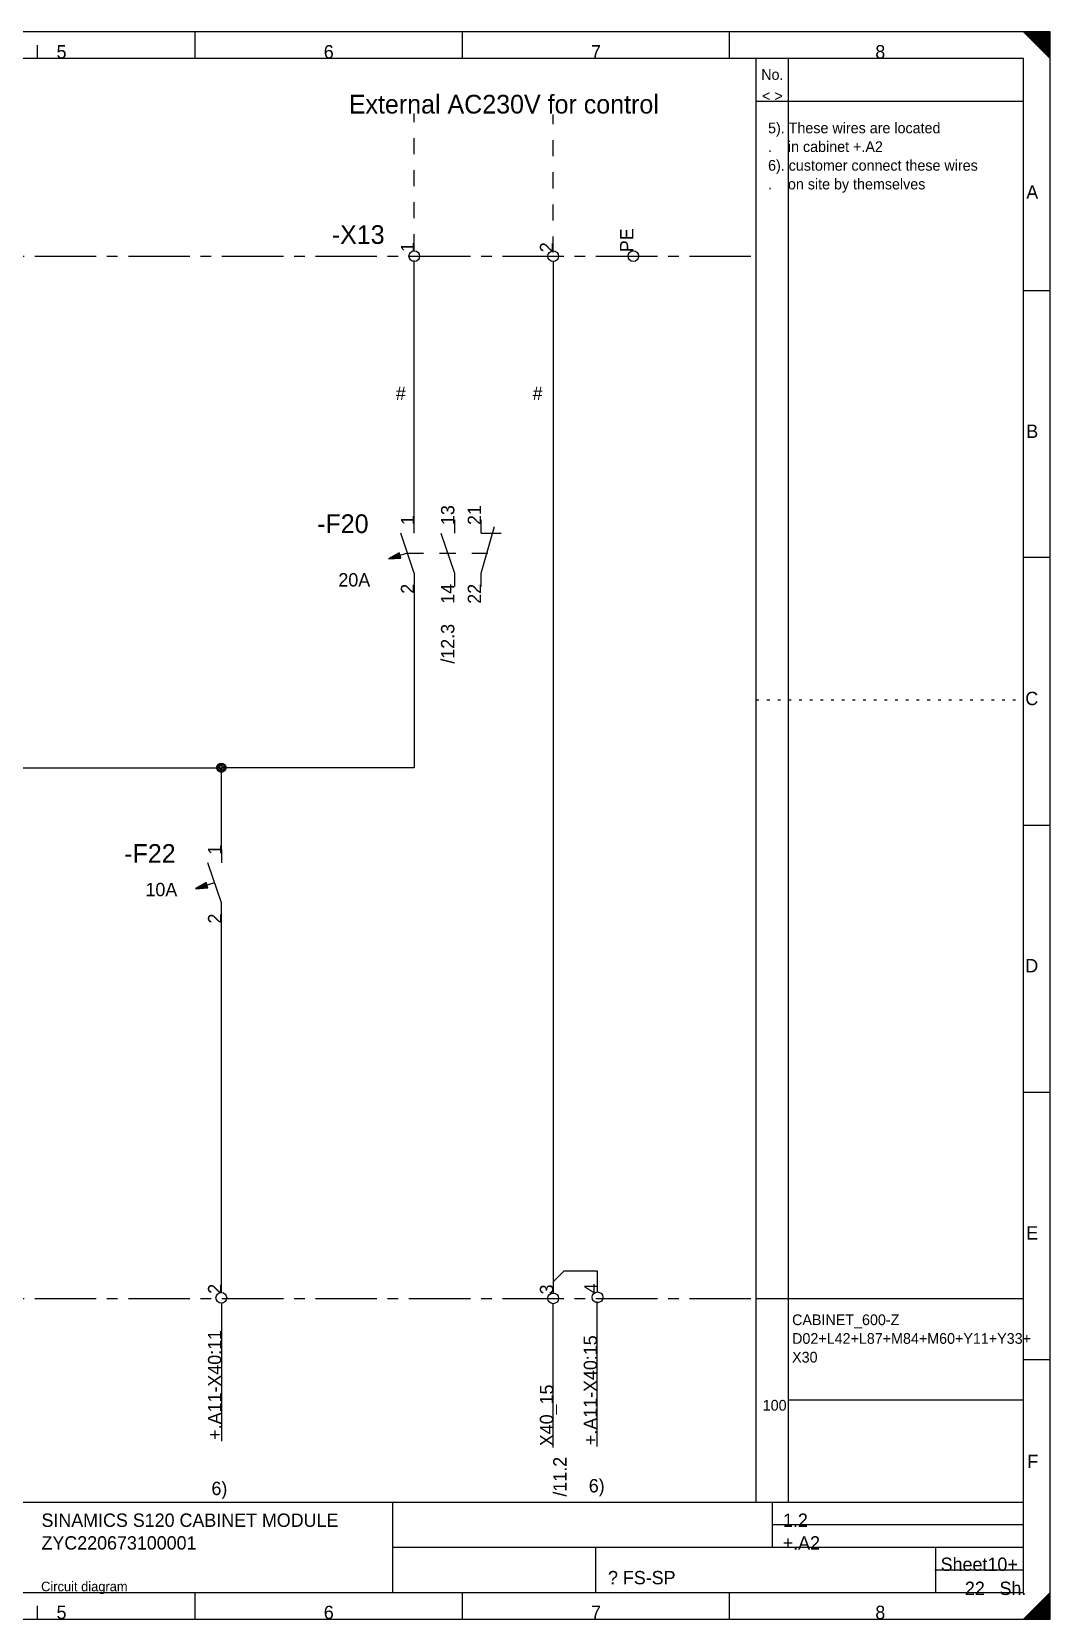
# Model space of a CAD drawing. Extents: x 0 to 420, y 0 to 297.
# Drawn here: x 229.4 to 420, y 0 to 297 of the extents above; entities that cross this region are included whole.
import ezdxf
from ezdxf.enums import TextEntityAlignment as Align

# ---------------------------------------------------------------- set-up
doc = ezdxf.new("R2010")
doc.units = 0
doc.header["$MEASUREMENT"] = 0
for name, pattern in [('LTY1', [0]), ('LTY2', [2, 0.5, -1.5]), ('LTY4', [6, 3, -3]), ('LTY6', [17.5, 11.5, -2, 2, -2])]:
    doc.linetypes.add(name, pattern=pattern)
for name, color, linetype in [('GRAFIK', 7, 'LTY1'), ('PEN1', 7, 'LTY1'), ('PEN2', 7, 'LTY1'), ('PEN4', 7, 'LTY1'), ('PEN5', 7, 'LTY1'), ('PEN6', 7, 'LTY1'), ('SF', 7, 'LTY1'), ('SYMBOL', 7, 'LTY1')]:
    doc.layers.add(name, color=color, linetype=linetype)
doc.styles.add('NORMSCHRIFT', font='normwin')

# ---------------------------------------------------------------- blocks, each defined once
blk = doc.blocks.new('CD_FORM_AUD3')
at = {"layer": 'PEN1', "linetype": 'LTY1'}
for p, q in [((420, 297), (0, 297)), ((230.5, 292), (230.5, 294.5)), ((420, 297), (415, 297)), ((415, 297), (420, 292)), ((415, 297), (420, 297)), ((415.05, 296.95), (420, 296.95)), ((415.1, 296.9), (420, 296.9)), ((415.15, 296.85), (420, 296.85)), ((415.2, 296.8), (420, 296.8)), ((415.25, 296.75), (420, 296.75)), ((415.3, 296.7), (420, 296.7)), ((415.35, 296.65), (420, 296.65)), ((415.4, 296.6), (420, 296.6)), ((415.45, 296.55), (420, 296.55)), ((415.5, 296.5), (420, 296.5)), ((415.55, 296.45), (420, 296.45)), ((415.6, 296.4), (420, 296.4)), ((415.65, 296.35), (420, 296.35)), ((415.7, 296.3), (420, 296.3)), ((415.75, 296.25), (420, 296.25)), ((415.8, 296.2), (420, 296.2)), ((415.85, 296.15), (420, 296.15)), ((415.9, 296.1), (420, 296.1)), ((415.95, 296.05), (420, 296.05)), ((416, 296), (420, 296)), ((416.05, 295.95), (420, 295.95)), ((416.1, 295.9), (420, 295.9)), ((416.15, 295.85), (420, 295.85)), ((416.2, 295.8), (420, 295.8)), ((416.25, 295.75), (420, 295.75)), ((416.3, 295.7), (420, 295.7)), ((416.35, 295.65), (420, 295.65)), ((416.4, 295.6), (420, 295.6)), ((416.45, 295.55), (420, 295.55)), ((416.5, 295.5), (420, 295.5)), ((416.55, 295.45), (420, 295.45)), ((416.6, 295.4), (420, 295.4)), ((416.65, 295.35), (420, 295.35)), ((416.7, 295.3), (420, 295.3)), ((416.75, 295.25), (420, 295.25)), ((416.8, 295.2), (420, 295.2)), ((416.85, 295.15), (420, 295.15)), ((416.9, 295.1), (420, 295.1)), ((416.95, 295.05), (420, 295.05)), ((417, 295), (420, 295)), ((417.05, 294.95), (420, 294.95)), ((417.1, 294.9), (420, 294.9)), ((417.15, 294.85), (420, 294.85)), ((417.2, 294.8), (420, 294.8)), ((417.25, 294.75), (420, 294.75)), ((417.3, 294.7), (420, 294.7)), ((417.35, 294.65), (420, 294.65)), ((417.4, 294.6), (420, 294.6)), ((417.45, 294.55), (420, 294.55)), ((417.5, 294.5), (420, 294.5)), ((417.55, 294.45), (420, 294.45)), ((417.6, 294.4), (420, 294.4)), ((417.65, 294.35), (420, 294.35)), ((417.7, 294.3), (420, 294.3)), ((417.75, 294.25), (420, 294.25)), ((417.8, 294.2), (420, 294.2)), ((417.85, 294.15), (420, 294.15)), ((417.9, 294.1), (420, 294.1)), ((420, 0), (420, 297)), ((420, 292), (420, 297)), ((417.95, 294.05), (420, 294.05)), ((418, 294), (420, 294)), ((418.05, 293.95), (420, 293.95)), ((418.1, 293.9), (420, 293.9)), ((418.15, 293.85), (420, 293.85)), ((418.2, 293.8), (420, 293.8)), ((418.25, 293.75), (420, 293.75)), ((418.3, 293.7), (420, 293.7)), ((418.35, 293.65), (420, 293.65)), ((418.4, 293.6), (420, 293.6)), ((418.45, 293.55), (420, 293.55)), ((418.5, 293.5), (420, 293.5)), ((418.55, 293.45), (420, 293.45)), ((418.6, 293.4), (420, 293.4)), ((418.65, 293.35), (420, 293.35)), ((418.7, 293.3), (420, 293.3)), ((418.75, 293.25), (420, 293.25)), ((418.8, 293.2), (420, 293.2)), ((418.85, 293.15), (420, 293.15)), ((418.9, 293.1), (420, 293.1)), ((418.95, 293.05), (420, 293.05)), ((419, 293), (420, 293)), ((419.05, 292.95), (420, 292.95)), ((419.1, 292.9), (420, 292.9)), ((419.15, 292.85), (420, 292.85)), ((419.2, 292.8), (420, 292.8)), ((419.25, 292.75), (420, 292.75)), ((419.3, 292.7), (420, 292.7)), ((419.35, 292.65), (420, 292.65)), ((419.4, 292.6), (420, 292.6)), ((419.45, 292.55), (420, 292.55)), ((419.5, 292.5), (420, 292.5)), ((419.55, 292.45), (420, 292.45)), ((419.6, 292.4), (420, 292.4)), ((419.65, 292.35), (420, 292.35)), ((419.7, 292.3), (420, 292.3)), ((419.75, 292.25), (420, 292.25)), ((419.8, 292.2), (420, 292.2)), ((419.85, 292.15), (420, 292.15)), ((419.9, 292.1), (420, 292.1)), ((419.95, 292.05), (420, 292.05)), ((420, 5), (415, 0)), ((418, 3), (420, 3)), ((418.05, 3.05), (420, 3.05)), ((418.1, 3.1), (420, 3.1)), ((418.15, 3.15), (420, 3.15)), ((418.2, 3.2), (420, 3.2)), ((418.25, 3.25), (420, 3.25)), ((418.3, 3.3), (420, 3.3)), ((418.35, 3.35), (420, 3.35)), ((418.4, 3.4), (420, 3.4)), ((418.45, 3.45), (420, 3.45)), ((418.5, 3.5), (420, 3.5)), ((418.55, 3.55), (420, 3.55)), ((418.6, 3.6), (420, 3.6)), ((418.65, 3.65), (420, 3.65)), ((418.7, 3.7), (420, 3.7)), ((418.75, 3.75), (420, 3.75)), ((418.8, 3.8), (420, 3.8)), ((418.85, 3.85), (420, 3.85)), ((418.9, 3.9), (420, 3.9)), ((418.95, 3.95), (420, 3.95)), ((419, 4), (420, 4)), ((419.05, 4.05), (420, 4.05)), ((419.1, 4.1), (420, 4.1)), ((419.15, 4.15), (420, 4.15)), ((419.2, 4.2), (420, 4.2)), ((419.25, 4.25), (420, 4.25)), ((419.3, 4.3), (420, 4.3)), ((419.35, 4.35), (420, 4.35)), ((419.4, 4.4), (420, 4.4)), ((419.45, 4.45), (420, 4.45)), ((419.5, 4.5), (420, 4.5)), ((419.55, 4.55), (420, 4.55)), ((419.6, 4.6), (420, 4.6)), ((419.65, 4.65), (420, 4.65)), ((419.7, 4.7), (420, 4.7)), ((419.75, 4.75), (420, 4.75)), ((419.8, 4.8), (420, 4.8)), ((419.85, 4.85), (420, 4.85)), ((419.9, 4.9), (420, 4.9)), ((419.95, 4.95), (420, 4.95)), ((420, 0), (420, 5)), ((0, 0), (420, 0)), ((230.5, 0), (230.5, 2.5)), ((415, 0), (420, 0)), ((415.05, 0.05), (420, 0.05)), ((415.1, 0.1), (420, 0.1)), ((415.15, 0.15), (420, 0.15)), ((415.2, 0.2), (420, 0.2)), ((415.25, 0.25), (420, 0.25)), ((415.3, 0.3), (420, 0.3)), ((415.35, 0.35), (420, 0.35)), ((415.4, 0.4), (420, 0.4)), ((415.45, 0.45), (420, 0.45)), ((415.5, 0.5), (420, 0.5)), ((415.55, 0.55), (420, 0.55)), ((415.6, 0.6), (420, 0.6)), ((415.65, 0.65), (420, 0.65)), ((415.7, 0.7), (420, 0.7)), ((415.75, 0.75), (420, 0.75)), ((415.8, 0.8), (420, 0.8)), ((415.85, 0.85), (420, 0.85)), ((415.9, 0.9), (420, 0.9)), ((415.95, 0.95), (420, 0.95)), ((416, 1), (420, 1)), ((416.05, 1.05), (420, 1.05)), ((416.1, 1.1), (420, 1.1)), ((416.15, 1.15), (420, 1.15)), ((416.2, 1.2), (420, 1.2)), ((416.25, 1.25), (420, 1.25)), ((416.3, 1.3), (420, 1.3)), ((416.35, 1.35), (420, 1.35)), ((416.4, 1.4), (420, 1.4)), ((416.45, 1.45), (420, 1.45)), ((416.5, 1.5), (420, 1.5)), ((416.55, 1.55), (420, 1.55)), ((416.6, 1.6), (420, 1.6)), ((416.65, 1.65), (420, 1.65)), ((416.7, 1.7), (420, 1.7)), ((416.75, 1.75), (420, 1.75)), ((416.8, 1.8), (420, 1.8)), ((416.85, 1.85), (420, 1.85)), ((416.9, 1.9), (420, 1.9)), ((416.95, 1.95), (420, 1.95)), ((417, 2), (420, 2)), ((417.05, 2.05), (420, 2.05)), ((417.1, 2.1), (420, 2.1)), ((417.15, 2.15), (420, 2.15)), ((417.2, 2.2), (420, 2.2)), ((417.25, 2.25), (420, 2.25)), ((417.3, 2.3), (420, 2.3)), ((417.35, 2.35), (420, 2.35)), ((417.4, 2.4), (420, 2.4)), ((417.45, 2.45), (420, 2.45)), ((417.5, 2.5), (420, 2.5)), ((417.55, 2.55), (420, 2.55)), ((417.6, 2.6), (420, 2.6)), ((417.65, 2.65), (420, 2.65)), ((417.7, 2.7), (420, 2.7)), ((417.75, 2.75), (420, 2.75)), ((417.8, 2.8), (420, 2.8)), ((417.85, 2.85), (420, 2.85)), ((417.9, 2.9), (420, 2.9)), ((417.95, 2.95), (420, 2.95))]:
    blk.add_line(p, q, dxfattribs=at)
at = {"layer": 'PEN5', "linetype": 'LTY1'}
for p, q in [((415, 292), (5, 292)), ((415, 5), (415, 292)), ((5, 21.9), (415, 21.9)), ((5, 5), (415, 5))]:
    blk.add_line(p, q, dxfattribs=at)
at = {"layer": 'PEN6', "linetype": 'LTY1'}
for p, q in [((260, 292), (260, 297)), ((310, 292), (310, 297)), ((360, 292), (360, 297)), ((420, 248.5), (415, 248.5)), ((420, 198.6), (415, 198.6)), ((420, 148.5), (415, 148.5)), ((420, 98.5), (415, 98.5)), ((420, 48.5), (415, 48.5)), ((296.9, 21.9), (296.9, 5)), ((367.95, 21.9), (367.95, 13.45)), ((367.95, 17.68), (415, 17.68)), ((296.9, 13.45), (415, 13.45)), ((334.95, 5), (334.95, 13.45)), ((398.5, 13.5), (398.5, 5)), ((398.43, 9.2), (415, 9.2)), ((260, 0), (260, 5)), ((310, 0), (310, 5)), ((360, 0), (360, 5))]:
    blk.add_line(p, q, dxfattribs=at)
at = {"layer": 'PEN2', "style": 'NORMSCHRIFT'}
for s, p in [('5', (235, 292)), ('6', (285, 292)), ('7', (335, 292)), ('8', (388.2, 292)), ('5', (235, 0)), ('6', (285, 0)), ('7', (335, 0)), ('8', (388.2, 0))]:
    blk.add_text(s, height=2.5, dxfattribs=at).set_placement(p, align=Align.CENTER)
for s, p in [('A', (417.75, 265.75)), ('B', (417.75, 221)), ('C', (417.75, 171)), ('D', (417.75, 121)), ('E', (417.75, 71)), ('F', (417.75, 28.25))]:
    blk.add_text(s, height=2.5, dxfattribs=at).set_placement(p, align=Align.RIGHT)
for s, p in [('Sheet', (399.5, 9)), ('Sh.', (410.5, 4.5))]:
    blk.add_text(s, height=2.5, dxfattribs=at).set_placement(p)
at = {"layer": 'PEN2', "style": 'NORMSCHRIFT', "flags": 8}
blk.add_attdef('CODE_178', (10.5, 198.25), '', height=2.5, rotation=90, dxfattribs=at)
for tag, p in [('CODE_520', (6.5, 17.25)), ('CODE_521', (21.25, 17.25)), ('CODE_522', (44.25, 17.25)), ('CODE_523', (57.5, 17.25)), ('CODE_170', (77.5, 17.25)), ('CODE_67', (106.75, 17.25)), ('CODE_66', (231.25, 17.25)), ('CODE_505', (299.25, 17.2)), ('CODE_1003', (370, 17.25)), ('CODE_1003', (398.15, 17.2)), ('CODE_524', (6.5, 13)), ('CODE_525', (21.25, 13)), ('CODE_526', (44.25, 13)), ('CODE_527', (57.5, 13)), ('CODE_171', (77.5, 13)), ('CODE_175', (106.75, 13)), ('CODE_65', (231.25, 13)), ('CODE_506', (299.25, 13.2)), ('CODE_1003', (369.95, 13)), ('CODE_528', (6.5, 9)), ('CODE_529', (21.25, 9)), ('CODE_530', (44.25, 9)), ('CODE_531', (57.5, 9)), ('CODE_172', (77.5, 9)), ('CODE_176', (106.75, 9)), ('CODE_166', (231.25, 9)), ('CODE_532', (297.75, 8.5)), ('CODE_534', (307.75, 8.5)), ('CODE_536', (321.75, 8.5)), ('CODE_68', (337.25, 6.5)), ('CODE_62', (408.25, 9)), ('CODE_70', (408.25, 9)), ('CODE_173', (77.5, 4.5)), ('CODE_73', (104.5, 4.5)), ('CODE_533', (297.75, 4.5)), ('CODE_535', (307.75, 4.5)), ('CODE_537', (321.75, 4.5))]:
    blk.add_attdef(tag, p, '', height=2.5, dxfattribs=at)
for tag, p in [('CODE_554', (362.8, 17.2)), ('CODE_507', (316, 6.5))]:
    blk.add_attdef(tag, text='', height=2.5, dxfattribs=at).set_placement(p, align=Align.CENTER)
for tag, p in [('CODE_1003', (396.75, 17.2)), ('CODE_1003', (396.75, 13)), ('CODE_512', (294.25, 6.7)), ('CODE_71', (407.75, 4.5))]:
    blk.add_attdef(tag, text='', height=2.5, dxfattribs=at).set_placement(p, align=Align.RIGHT)
at = {"layer": 'PEN4', "style": 'NORMSCHRIFT', "flags": 8}
for tag, p, height in [('CODE_400', (367.2, 278), 2), ('CODE_401', (367.2, 274.5), 2), ('CODE_402', (367.2, 271), 2), ('CODE_403', (367.2, 267.5), 2), ('CODE_404', (367.2, 264), 2), ('CODE_405', (367.2, 260.5), 2), ('CODE_406', (367.2, 257), 2), ('CODE_407', (367.2, 253.5), 2), ('CODE_408', (367.2, 250), 2), ('CODE_409', (367.2, 246.5), 2), ('CODE_410', (367.2, 243), 2), ('CODE_411', (367.2, 239.5), 2), ('CODE_412', (367.2, 236), 2), ('CODE_413', (367.2, 232.5), 2), ('CODE_414', (367.2, 229), 2), ('CODE_415', (367.2, 225.5), 2), ('CODE_416', (367.2, 222), 2), ('CODE_417', (367.2, 218.5), 2), ('CODE_418', (367.2, 215), 2), ('CODE_419', (367.2, 211.5), 2), ('CODE_420', (367.2, 208), 2), ('CODE_421', (367.2, 204.5), 2), ('CODE_422', (367.2, 201), 2), ('CODE_423', (367.2, 197.5), 2), ('CODE_424', (367.2, 194), 2), ('CODE_425', (367.2, 190.5), 2), ('CODE_426', (367.2, 187), 2), ('CODE_427', (367.2, 183.5), 2), ('CODE_428', (367.2, 180), 2), ('CODE_429', (367.2, 176.5), 2), ('CODE_430', (367.7, 165), 2), ('CODE_431', (367.7, 161.5), 2), ('CODE_432', (367.7, 158), 2), ('CODE_433', (367.7, 154.5), 2), ('CODE_434', (367.7, 151), 2), ('CODE_435', (367.7, 147.5), 2), ('CODE_436', (367.7, 144), 2), ('CODE_437', (367.7, 140.5), 2), ('CODE_438', (367.7, 137), 2), ('CODE_439', (367.7, 133.5), 2), ('CODE_440', (367.7, 130), 2), ('CODE_441', (367.7, 126.5), 2), ('CODE_442', (367.7, 123), 2), ('CODE_443', (367.7, 119.5), 2), ('CODE_444', (367.7, 116), 2), ('CODE_445', (367.7, 112.5), 2), ('CODE_446', (367.7, 109), 2), ('CODE_447', (367.7, 105.5), 2), ('CODE_448', (367.7, 102), 2), ('CODE_449', (367.7, 98.5), 2), ('CODE_450', (367.7, 95), 2), ('CODE_451', (367.7, 91.5), 2), ('CODE_452', (367.7, 88), 2), ('CODE_453', (367.7, 84.5), 2), ('CODE_454', (367.7, 81), 2), ('CODE_455', (367.7, 77.5), 2), ('CODE_456', (367.7, 74), 2), ('CODE_457', (367.7, 70.5), 2), ('CODE_458', (367.7, 67), 2), ('CODE_459', (367.7, 63.5), 2), ('CODE_460', (371.7, 55), 2), ('CODE_461', (371.7, 51.5), 2), ('CODE_462', (371.7, 48), 2), ('CODE_463', (371.7, 44.5), 2), ('CODE_464', (371.7, 41), 2), ('CODE_465', (371.7, 36.5), 2), ('CODE_466', (371.7, 33), 2), ('CODE_467', (371.7, 29.5), 2), ('CODE_468', (371.7, 26), 2), ('CODE_469', (371.7, 22.5), 2), ('CODE_76', (231.18, 5.2), 1.8), ('CODE_180', (262.68, 5.2), 1.8)]:
    blk.add_attdef(tag, p, '', height=height, dxfattribs=at)
for tag, p in [('CODE_189', (12, 43.67)), ('CODE_179', (8.5, 34.67)), ('CODE_2407', (15.5, 23.18)), ('CODE_64', (19, 23.68)), ('CODE_60', (19, 23.68)), ('CODE_63', (19, 23.68)), ('CODE_61', (19, 23.68)), ('CODE_57', (19, 23.68))]:
    blk.add_attdef(tag, p, '', height=1.8, rotation=90, dxfattribs=at)
for tag in ['CODE_190', 'CODE_372', 'CODE_373', 'CODE_39']:
    blk.add_attdef(tag, text='', height=2, dxfattribs=at).set_placement((364.4, 22.5), align=Align.RIGHT)
for tag, p in [('CODE_508', (206.5, 12)), ('CODE_509', (206.5, 9.5))]:
    blk.add_attdef(tag, text='', height=1.8, dxfattribs=at).set_placement(p, align=Align.CENTER)
blk = doc.blocks.new('FBAUD-RSP')
at = {"layer": 'PEN5', "linetype": 'LTY1'}
for p, q in [((360, 16.9), (360, 287)), ((360, 55), (410, 55))]:
    blk.add_line(p, q, dxfattribs=at)
at = {"layer": 'PEN6', "linetype": 'LTY1'}
for p, q in [((366, 16.9), (366, 287)), ((360, 279), (410, 279)), ((366, 36), (410, 36))]:
    blk.add_line(p, q, dxfattribs=at)
at = {"layer": 'PEN6', "linetype": 'LTY2'}
blk.add_line((360, 167), (410, 167), dxfattribs=at)
at = {"layer": 'PEN4', "style": 'NORMSCHRIFT'}
for s, p in [('No.', (363, 283)), ('< >', (363, 279))]:
    blk.add_text(s, height=2, dxfattribs=at).set_placement(p, align=Align.CENTER)
blk.add_text('100', height=2, dxfattribs=at).set_placement((361.2, 34))
blk = doc.blocks.new('FBAUD-MD')
at = {"layer": 'PEN1', "linetype": 'LTY6'}
for p, q in [((20, 255), (365, 255)), ((20, 60), (365, 60))]:
    blk.add_line(p, q, dxfattribs=at)
blk = doc.blocks.new('CD_X_4')
at = {"layer": 'PEN1', "linetype": 'LTY1'}
blk.add_circle((0, 0), 1, dxfattribs=at)
at = {"layer": 'PEN1', "style": 'NORMSCHRIFT', "flags": 8}
for tag in ['CODE_4', 'CODE_1', 'CODE_2']:
    blk.add_attdef(tag, text='', height=3.5, dxfattribs=at).set_placement((-5.55, 2.3), align=Align.RIGHT)
at = {"layer": 'PEN2', "style": 'NORMSCHRIFT', "flags": 8}
blk.add_attdef('CODE_21', (0, 0.75), '', height=2.5, rotation=90, dxfattribs=at)
blk.add_attdef('CODE_3', text='', height=2.5, dxfattribs=at).set_placement((-5.25, -0.6), align=Align.RIGHT)
blk = doc.blocks.new('CD_X_4_N')
at = {"layer": 'PEN1', "linetype": 'LTY1'}
blk.add_circle((0, 0), 1, dxfattribs=at)
at = {"layer": 'PEN2', "style": 'NORMSCHRIFT', "flags": 8}
blk.add_attdef('CODE_21', (0, 0.75), '', height=2.5, rotation=90, dxfattribs=at)
blk = doc.blocks.new('CD_F_I1_11')
at = {"layer": 'PEN1', "linetype": 'LTY1'}
for p, q in [((0, -2.5), (0, 0)), ((0, -10), (-2.5, -2.5)), ((-2.825, -6.2), (-4.825, -7.325)), ((-1.25, -6.25), (-4.825, -7.325)), ((-2.675, -6.675), (-4.825, -7.325)), ((-4.825, -7.325), (-2.525, -7.15)), ((-2.7, -6.575), (-4.425, -7.1)), ((-2.65, -6.775), (-4.375, -7.3)), ((-2.725, -6.475), (-4.025, -6.875)), ((-2.625, -6.875), (-3.9, -7.25)), ((-2.75, -6.4), (-3.625, -6.65)), ((-2.575, -6.975), (-3.45, -7.225)), ((-2.8, -6.3), (-3.225, -6.425)), ((-2.55, -7.05), (-2.975, -7.2)), ((-2.525, -7.15), (-2.825, -6.2)), ((0, -10), (0, -12.5))]:
    blk.add_line(p, q, dxfattribs=at)
at = {"layer": 'PEN1', "style": 'NORMSCHRIFT', "flags": 8}
for tag in ['CODE_4', 'CODE_1', 'CODE_2']:
    blk.add_attdef(tag, text='', height=3.5, dxfattribs=at).set_placement((-8.55, -2.5), align=Align.RIGHT)
at = {"layer": 'PEN2', "style": 'NORMSCHRIFT', "flags": 8}
for tag, p in [('CODE_21', (0, -1)), ('CODE_51', (7.5, -1)), ('CODE_51', (12.5, -1))]:
    blk.add_attdef(tag, p, '', height=2.5, rotation=90, dxfattribs=at)
for tag, p in [('CODE_31', (-8.25, -8.75)), ('CODE_3', (-8.25, -12.5)), ('CODE_40', (-8.25, -16.5))]:
    blk.add_attdef(tag, text='', height=2.5, dxfattribs=at).set_placement(p, align=Align.RIGHT)
for tag, p in [('CODE_21', (0, -12)), ('CODE_51', (7.5, -12)), ('CODE_51', (12.5, -12)), ('CODE_10', (7.5, -19.5)), ('CODE_10', (12.5, -19.5))]:
    blk.add_attdef(tag, text='', height=2.5, rotation=90, dxfattribs=at).set_placement(p, align=Align.RIGHT)
blk = doc.blocks.new('CD_F_I1')
at = {"layer": 'PEN1', "linetype": 'LTY1'}
for p, q in [((0, 0), (0, -2.5)), ((0, -10), (-2.5, -2.5)), ((-2.825, -6.2), (-4.825, -7.325)), ((-1.25, -6.25), (-4.825, -7.325)), ((-2.675, -6.675), (-4.825, -7.325)), ((-4.825, -7.325), (-2.525, -7.15)), ((-2.7, -6.575), (-4.425, -7.1)), ((-2.65, -6.775), (-4.375, -7.3)), ((-2.725, -6.475), (-4.025, -6.875)), ((-2.625, -6.875), (-3.9, -7.25)), ((-2.75, -6.4), (-3.625, -6.65)), ((-2.575, -6.975), (-3.45, -7.225)), ((-2.8, -6.3), (-3.225, -6.425)), ((-2.55, -7.05), (-2.975, -7.2)), ((-2.525, -7.15), (-2.825, -6.2)), ((0, -12.5), (0, -10))]:
    blk.add_line(p, q, dxfattribs=at)
at = {"layer": 'PEN1', "style": 'NORMSCHRIFT', "flags": 8}
for tag in ['CODE_4', 'CODE_1', 'CODE_2']:
    blk.add_attdef(tag, text='', height=3.5, dxfattribs=at).set_placement((-8.55, -2.5), align=Align.RIGHT)
at = {"layer": 'PEN2', "style": 'NORMSCHRIFT', "flags": 8}
blk.add_attdef('CODE_21', (0, -1), '', height=2.5, rotation=90, dxfattribs=at)
for tag, p in [('CODE_31', (-8.25, -8.75)), ('CODE_3', (-8.25, -12.5)), ('CODE_40', (-8.25, -16.5))]:
    blk.add_attdef(tag, text='', height=2.5, dxfattribs=at).set_placement(p, align=Align.RIGHT)
blk.add_attdef('CODE_21', text='', height=2.5, rotation=90, dxfattribs=at).set_placement((0, -12), align=Align.RIGHT)
blk = doc.blocks.new('CD_POT_W1D')
at = {"layer": 'PEN2', "style": 'NORMSCHRIFT', "flags": 8}
blk.add_attdef('CODE_4', (0, 0.25), '', height=2.5, rotation=90, dxfattribs=at)
blk.add_attdef('CODE_10', text='', height=2.5, rotation=90, dxfattribs=at).set_placement((2.5, -1.75), align=Align.RIGHT)

msp = doc.modelspace()

# ---------------------------------------------------------------- linework, layer by layer
at = {"layer": 'PEN1', "linetype": 'LTY4'}
for p, q in [((301, 256.1), (301, 281.7)), ((327, 255.7), (327, 281.5)), ((299.75, 199.45), (314.75, 199.45))]:
    msp.add_line(p, q, dxfattribs=at)
at = {"layer": 'PEN1', "linetype": 'LTY1'}
for p, q in [((301, 254), (301, 254.2)), ((301, 205.7), (301, 254)), ((327, 254), (327, 65.1)), ((308.5, 205.7), (308.5, 203.2)), ((313.5, 203.2), (313.5, 205.7)), ((306, 203.2), (308.5, 195.7)), ((313.5, 195.7), (316, 204.45)), ((313.5, 203.2), (317.25, 203.2)), ((298.15, 199.475), (296.15, 198.35)), ((299.75, 199.45), (296.15, 198.35)), ((298.275, 199.1), (296.55, 198.575)), ((298.25, 199.2), (296.95, 198.8)), ((298.225, 199.275), (297.35, 199.025)), ((298.175, 199.375), (297.75, 199.25)), ((298.45, 198.525), (298.15, 199.475)), ((298.3, 199), (296.15, 198.35)), ((296.15, 198.35), (298.45, 198.525)), ((298.325, 198.9), (296.6, 198.375)), ((298.35, 198.8), (297.075, 198.425)), ((298.4, 198.7), (297.525, 198.45)), ((298.425, 198.625), (298, 198.475)), ((301, 193.2), (301, 159.3)), ((308.5, 195.7), (308.5, 193.2)), ((313.5, 193.2), (313.5, 195.7)), ((223.8, 159.3), (264.9, 159.3)), ((301, 159.3), (264.9, 159.3)), ((264.9, 144), (264.9, 159.3)), ((262.05, 137.775), (260.05, 136.65)), ((263.65, 137.75), (260.05, 136.65)), ((262.2, 137.3), (260.05, 136.65)), ((260.05, 136.65), (262.35, 136.825)), ((262.175, 137.4), (260.45, 136.875)), ((262.225, 137.2), (260.5, 136.675)), ((262.15, 137.5), (260.85, 137.1)), ((262.25, 137.1), (260.975, 136.725)), ((262.125, 137.575), (261.25, 137.325)), ((262.3, 137), (261.425, 136.75)), ((262.075, 137.675), (261.65, 137.55)), ((262.325, 136.925), (261.9, 136.775)), ((262.35, 136.825), (262.05, 137.775)), ((264.9, 61.1), (264.9, 131.5)), ((327, 65.1), (327, 61)), ((329, 65.1), (327, 63.1)), ((335.3, 65.1), (329, 65.1)), ((335.3, 61.2), (335.3, 65.1)), ((264.9, 59.1), (264.9, 33.3)), ((327, 32.1), (327, 59)), ((335.2, 32.3), (335.2, 59.4))]:
    msp.add_line(p, q, dxfattribs=at)
for radius in [0.875, 0.875, 0.875, 0.625, 0.625, 0.625, 0.375, 0.375, 0.375]:
    msp.add_circle((264.9, 159.3), radius, dxfattribs=at)

# ---------------------------------------------------------------- block references
at = {"layer": 'GRAFIK'}
for name, p in [('FBAUD-RSP', (5, 5)), ('FBAUD-MD', (0, 0))]:
    msp.add_blockref(name, p, dxfattribs=at)
at = {"layer": 'SF'}
ref = msp.add_blockref('CD_FORM_AUD3', (0, 0), dxfattribs=at)
ref.add_attrib('CODE_66', 'SINAMICS S120 CABINET MODULE', (231.25, 17.25), dxfattribs={"layer": 'PEN2', "height": 2.5, "style": 'NORMSCHRIFT', "flags": 8})
ref.add_attrib('CODE_65', 'ZYC220673100001', (231.25, 13), dxfattribs={"layer": 'PEN2', "height": 2.5, "style": 'NORMSCHRIFT', "flags": 8})
ref.add_attrib('CODE_76', 'Circuit diagram', (231.175, 5.2), dxfattribs={"layer": 'PEN4', "height": 1.8, "style": 'NORMSCHRIFT', "flags": 8})
ref.add_attrib('CODE_71', '22', dxfattribs={"layer": 'PEN2', "height": 2.5, "style": 'NORMSCHRIFT', "flags": 8}).set_placement((407.75, 4.5), align=Align.RIGHT)
ref.add_attrib('CODE_68', '? FS-SP ', (337.25, 6.5), dxfattribs={"layer": 'PEN2', "height": 2.5, "style": 'NORMSCHRIFT', "flags": 8})
ref.add_attrib('CODE_1003', '1.2', (370, 17.25), dxfattribs={"layer": 'PEN2', "height": 2.5, "style": 'NORMSCHRIFT', "flags": 8})
ref.add_attrib('CODE_1003', '+.A2', (369.95, 13), dxfattribs={"layer": 'PEN2', "height": 2.5, "style": 'NORMSCHRIFT', "flags": 8})
ref.add_attrib('CODE_400', '5). These wires are located', (367.2, 278), dxfattribs={"layer": 'PEN4', "height": 2, "style": 'NORMSCHRIFT', "flags": 8})
ref.add_attrib('CODE_401', '.    in cabinet +.A2', (367.2, 274.5), dxfattribs={"layer": 'PEN4', "height": 2, "style": 'NORMSCHRIFT', "flags": 8})
ref.add_attrib('CODE_402', '6). customer connect these wires', (367.2, 271), dxfattribs={"layer": 'PEN4', "height": 2, "style": 'NORMSCHRIFT', "flags": 8})
ref.add_attrib('CODE_403', '.    on site by themselves', (367.2, 267.5), dxfattribs={"layer": 'PEN4', "height": 2, "style": 'NORMSCHRIFT', "flags": 8})
ref.add_attrib('CODE_460', 'CABINET_600-Z', (371.7, 55), dxfattribs={"layer": 'PEN4', "height": 2, "style": 'NORMSCHRIFT', "flags": 8})
ref.add_attrib('CODE_461', 'D02+L42+L87+M84+M60+Y11+Y33+', (371.7, 51.5), dxfattribs={"layer": 'PEN4', "height": 2, "style": 'NORMSCHRIFT', "flags": 8})
ref.add_attrib('CODE_462', 'X30', (371.7, 48), dxfattribs={"layer": 'PEN4', "height": 2, "style": 'NORMSCHRIFT', "flags": 8})
at = {"layer": 'SYMBOL'}
for name, p, values in [('CD_X_4_N', (342, 255), {'CODE_21': 'PE'}), ('CD_X_4_N', (327, 255), {'CODE_21': '2'}), ('CD_X_4_N', (264.9, 60.1), {'CODE_21': '2'}), ('CD_X_4_N', (327, 60), {'CODE_21': '3'}), ('CD_X_4_N', (335.3, 60.2), {'CODE_21': '4'}), ('CD_POT_W1D', (264.9, 33.3), {'CODE_4': '+.A11-X40:11'}), ('CD_POT_W1D', (335.2, 32.3), {'CODE_4': '+.A11-X40:15'}), ('CD_POT_W1D', (327, 32.1), {'CODE_4': 'X40_15', 'CODE_10': '/11.2'})]:
    msp.add_blockref(name, p, dxfattribs=at).add_auto_attribs(values)
ref = msp.add_blockref('CD_X_4', (301, 255), dxfattribs=at)
ref.add_attrib('CODE_21', '1', (301, 255.75), dxfattribs={"layer": 'PEN2', "height": 2.5, "rotation": 90, "style": 'NORMSCHRIFT', "flags": 8})
ref = msp.add_blockref('CD_F_I1_11', (301, 205.7), dxfattribs=at)
ref.add_attrib('CODE_3', '20A', dxfattribs={"layer": 'PEN2', "height": 2.5, "style": 'NORMSCHRIFT', "flags": 8}).set_placement((292.75, 193.2), align=Align.RIGHT)
ref.add_attrib('CODE_21', '1', (301, 204.7), dxfattribs={"layer": 'PEN2', "height": 2.5, "rotation": 90, "style": 'NORMSCHRIFT', "flags": 8})
ref.add_attrib('CODE_21', '2', dxfattribs={"layer": 'PEN2', "height": 2.5, "rotation": 90, "style": 'NORMSCHRIFT', "flags": 8}).set_placement((301, 193.7), align=Align.RIGHT)
ref = msp.add_blockref('CD_F_I1', (264.9, 144), dxfattribs=at)
ref.add_attrib('CODE_31', '10A', dxfattribs={"layer": 'PEN2', "height": 2.5, "style": 'NORMSCHRIFT', "flags": 8}).set_placement((256.65, 135.25), align=Align.RIGHT)
ref.add_attrib('CODE_21', '1', (264.9, 143), dxfattribs={"layer": 'PEN2', "height": 2.5, "rotation": 90, "style": 'NORMSCHRIFT', "flags": 8})
ref.add_attrib('CODE_21', '2', dxfattribs={"layer": 'PEN2', "height": 2.5, "rotation": 90, "style": 'NORMSCHRIFT', "flags": 8}).set_placement((264.9, 132), align=Align.RIGHT)

# ---------------------------------------------------------------- texts
at = {"layer": 'PEN1', "style": 'NORMSCHRIFT'}
msp.add_text('External AC230V for control', height=3.5, dxfattribs=at).set_placement((288.75, 281.7))
for s, p in [('-X13', (295.45, 257.3)), ('-F20', (292.45, 203.2)), ('-F22', (256.35, 141.5))]:
    msp.add_text(s, height=3.5, dxfattribs=at).set_placement(p, align=Align.RIGHT)
at = {"layer": 'PEN2', "style": 'NORMSCHRIFT'}
for s, p in [('#', (297.55, 228.1)), ('#', (323.15, 228.1)), ('6)', (263.05, 23.2)), ('6)', (333.65, 23.7)), ('10+', (408.25, 9))]:
    msp.add_text(s, height=2.5, dxfattribs=at).set_placement(p)
for s, p in [('13', (308.5, 204.7)), ('21', (313.5, 204.7))]:
    msp.add_text(s, height=2.5, rotation=90, dxfattribs=at).set_placement(p)
for s, p in [('14', (308.5, 193.7)), ('22', (313.5, 193.7)), ('/12.3', (308.5, 186.2))]:
    msp.add_text(s, height=2.5, rotation=90, dxfattribs=at).set_placement(p, align=Align.RIGHT)

doc.saveas('drawing.dxf')
